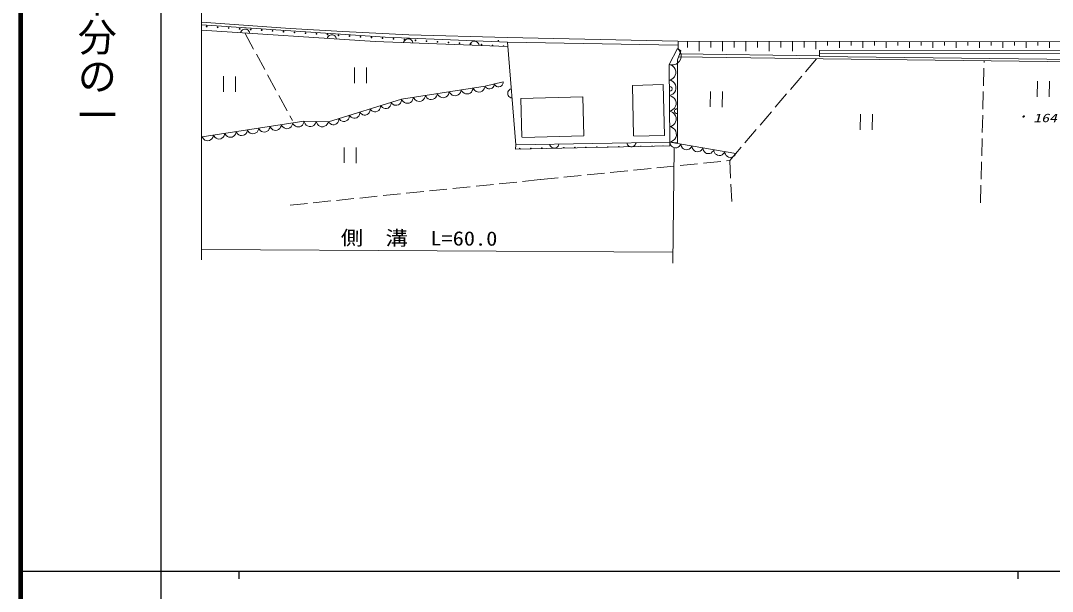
# Model space of a CAD drawing. Units: millimetres, scale not verified. Extents: x 40000 to 680000, y 20000 to 380000.
# Drawn here: x 40000 to 172440, y 202409 to 275593 of the extents above; entities that cross this region are included whole.
import ezdxf
from ezdxf.enums import TextEntityAlignment as Align

# ---------------------------------------------------------------- set-up
doc = ezdxf.new("R2010")
doc.units = ezdxf.units.MM
doc.header["$LTSCALE"] = 1000
doc.linetypes.add('USER2', pattern=[3, 2.25, -0.75])
for name, color, linetype, lineweight in [('M-TTL', 2, 'Continuous', 140), ('M-TTL-BAND', 7, 'Continuous', 25), ('S-BGD', 1, 'Continuous', 13), ('S-BGD-HTXT', 6, 'Continuous', 13)]:
    doc.layers.add(name, color=color, linetype=linetype, lineweight=lineweight)
doc.styles.add('@ＭＳ ゴシック', font='')
doc.styles.add('ＭＳ ゴシック', font='')
doc.styles.get('@ＭＳ ゴシック').set_extended_font_data('@MS Gothic')
doc.styles.get('ＭＳ ゴシック').set_extended_font_data('MS Gothic')

msp = doc.modelspace()

# ---------------------------------------------------------------- linework, layer by layer
at = {"layer": 'M-TTL'}
msp.add_line((40000, 380000), (40000, 20000), dxfattribs=at)
at = {"layer": 'M-TTL-BAND'}
for p, q in [((58000, 370000), (58000, 20000)), ((40000, 205000), (579000, 205000)), ((68000, 205000), (68000, 204000)), ((168000, 205000), (168000, 204000))]:
    msp.add_line(p, q, dxfattribs=at)
at = {"layer": 'S-BGD'}
for p, q in [((63235, 275404), (74592, 274590)), ((63235, 275056), (86800, 273495)), ((85511, 272906), (63235, 274373)), ((68205, 274045), (68262, 274180)), ((68262, 274180), (68342, 274292)), ((68342, 274292), (68464, 274416)), ((68464, 274416), (68601, 274479)), ((68601, 274479), (68744, 274512)), ((68744, 274512), (68930, 274500)), ((68930, 274500), (69068, 274449)), ((69068, 274449), (69195, 274368)), ((69195, 274368), (69303, 274229)), ((69303, 274229), (69367, 274107)), ((74592, 274590), (81343, 274192)), ((81343, 274192), (89844, 273783)), ((69367, 274107), (69403, 273967)), ((79344, 273312), (79401, 273447)), ((79401, 273447), (79480, 273559)), ((79480, 273559), (79603, 273683)), ((79603, 273683), (79739, 273746)), ((79739, 273746), (79882, 273779)), ((79882, 273779), (80068, 273766)), ((80068, 273766), (80206, 273715)), ((80206, 273715), (80333, 273635)), ((80333, 273635), (80441, 273495)), ((80441, 273495), (80505, 273374)), ((80505, 273374), (80541, 273233)), ((102489, 272298), (85511, 272906)), ((86800, 273495), (102508, 272846)), ((89156, 272775), (89209, 272912)), ((89209, 272912), (89285, 273026)), ((89285, 273026), (89404, 273154)), ((89404, 273154), (89538, 273221)), ((89538, 273221), (89681, 273258)), ((89681, 273258), (89867, 273251)), ((89844, 273783), (102448, 273421)), ((89867, 273251), (90006, 273204)), ((90006, 273204), (90135, 273128)), ((90135, 273128), (90247, 272991)), ((90247, 272991), (90315, 272872)), ((90315, 272872), (90355, 272732)), ((97774, 272722), (97892, 272850)), ((97892, 272850), (98027, 272917)), ((98027, 272917), (98169, 272954)), ((98169, 272954), (98355, 272948)), ((98355, 272948), (98495, 272901)), ((98495, 272901), (98624, 272824)), ((102448, 273421), (124372, 272967)), ((124364, 272467), (102508, 272846)), ((102508, 272846), (103560, 259671)), ((124372, 272967), (175816, 272890)), ((124403, 272931), (124397, 271976)), ((125612, 272897), (125611, 272166)), ((127110, 272897), (127110, 271678)), ((128609, 272897), (128609, 272165)), ((130108, 272897), (130107, 271677)), ((131606, 272897), (131606, 272165)), ((133105, 272896), (133105, 271677)), ((134604, 272896), (134603, 272164)), ((136102, 272896), (136102, 271676)), ((137601, 272896), (137601, 272164)), ((139099, 272895), (139099, 271675)), ((140598, 272895), (140598, 272163)), ((142097, 272895), (142097, 271958)), ((143595, 272895), (143595, 272425)), ((145094, 272894), (145094, 272111)), ((146593, 272894), (146593, 272423)), ((148091, 272894), (148091, 272108)), ((149590, 272894), (149590, 272422)), ((151089, 272894), (151089, 272106)), ((152587, 272893), (152587, 272420)), ((154086, 272893), (154086, 272104)), ((155585, 272893), (155585, 272419)), ((157083, 272893), (157083, 272102)), ((158582, 272892), (158582, 272417)), ((160081, 272892), (160080, 272100)), ((161579, 272892), (161579, 272416)), ((163078, 272892), (163078, 272098)), ((164577, 272892), (164577, 272415)), ((166075, 272891), (166075, 272095)), ((167574, 272891), (167574, 272413)), ((169073, 272891), (169072, 272093)), ((170571, 272891), (170571, 272412)), ((172070, 272890), (172070, 272091)), ((97645, 272472), (97698, 272608)), ((97698, 272608), (97774, 272722)), ((98624, 272824), (98736, 272688)), ((98736, 272688), (98804, 272568)), ((98804, 272568), (98844, 272429)), ((123262, 269970), (124330, 272029)), ((124741, 271705), (124321, 270560)), ((124330, 272029), (124741, 271705)), ((124524, 271824), (124330, 272029)), ((124664, 271601), (124524, 271824)), ((124786, 271283), (124664, 271601)), ((142567, 271771), (142563, 270992)), ((224548, 271518), (142565, 271371)), ((142567, 271771), (224547, 271918)), ((124135, 270027), (124376, 270189)), ((124321, 270560), (124303, 259913)), ((124376, 270189), (124578, 270391)), ((143023, 270687), (124464, 270948)), ((124578, 270391), (124744, 270710)), ((124610, 271346), (142563, 271094)), ((124744, 270710), (124792, 270992)), ((124792, 270992), (124786, 271283)), ((142563, 270992), (210130, 270218)), ((210272, 269916), (143023, 270687)), ((82856, 269596), (82844, 267596)), ((84379, 267587), (84391, 269587)), ((123340, 260010), (123262, 269970)), ((123492, 269892), (123262, 269970)), ((123262, 269970), (123539, 269924)), ((123687, 269779), (123492, 269892)), ((123539, 269924), (123804, 269944)), ((123908, 269587), (123687, 269779)), ((123804, 269944), (124135, 270027)), ((124029, 269368), (123908, 269587)), ((124105, 269135), (124029, 269368)), ((124108, 268826), (124105, 269135)), ((66060, 268454), (66048, 266454)), ((67583, 266444), (67595, 268444)), ((99610, 267210), (101962, 267759)), ((101906, 267482), (101947, 267613)), ((101947, 267613), (101962, 267759)), ((123278, 267978), (123506, 268055)), ((123508, 267900), (123278, 267978)), ((123506, 268055), (123700, 268176)), ((123703, 267787), (123508, 267900)), ((123700, 268176), (123917, 268372)), ((123923, 267595), (123703, 267787)), ((123917, 268372), (124035, 268592)), ((124044, 267376), (123923, 267595)), ((124035, 268592), (124108, 268826)), ((170522, 267823), (170509, 265823)), ((172044, 265813), (172057, 267813)), ((88887, 265536), (99610, 267210)), ((93449, 266067), (93483, 266253)), ((93483, 266253), (93567, 266086)), ((94916, 266143), (94980, 266307)), ((94980, 266307), (95014, 266492)), ((95014, 266492), (95099, 266325)), ((95099, 266325), (95214, 266190)), ((96324, 266191), (96447, 266383)), ((96447, 266383), (96512, 266546)), ((96512, 266546), (96546, 266731)), ((96546, 266731), (96631, 266564)), ((96631, 266564), (96746, 266429)), ((96746, 266429), (96922, 266284)), ((96922, 266284), (97105, 266218)), ((97105, 266218), (97294, 266189)), ((97294, 266189), (97531, 266226)), ((97531, 266226), (97702, 266312)), ((97702, 266312), (97856, 266430)), ((97856, 266430), (97979, 266622)), ((97979, 266622), (98044, 266785)), ((98044, 266785), (98078, 266970)), ((98078, 266970), (98163, 266803)), ((98163, 266803), (98278, 266668)), ((98278, 266668), (98454, 266523)), ((98454, 266523), (98636, 266457)), ((98636, 266457), (98825, 266428)), ((98825, 266428), (99063, 266465)), ((99063, 266465), (99234, 266551)), ((99234, 266551), (99388, 266669)), ((99388, 266669), (99511, 266861)), ((99511, 266861), (99576, 267024)), ((99576, 267024), (99610, 267210)), ((99610, 267210), (99685, 267085)), ((99685, 267085), (99783, 266986)), ((99783, 266986), (99927, 266884)), ((99927, 266884), (100073, 266843)), ((100073, 266843), (100222, 266832)), ((100222, 266832), (100404, 266874)), ((100404, 266874), (100532, 266951)), ((100532, 266951), (100645, 267051)), ((100645, 267051), (100729, 267208)), ((100729, 267208), (100770, 267338)), ((100770, 267338), (100786, 267484)), ((100786, 267484), (100861, 267359)), ((100861, 267359), (100959, 267261)), ((100959, 267261), (101104, 267159)), ((101104, 267159), (101250, 267118)), ((101250, 267118), (101398, 267106)), ((101398, 267106), (101580, 267149)), ((101580, 267149), (101708, 267225)), ((101708, 267225), (101821, 267326)), ((101821, 267326), (101906, 267482)), ((102527, 266311), (102558, 266455)), ((102542, 266126), (102527, 266311)), ((102558, 266455), (102619, 266593)), ((102619, 266593), (102741, 266720)), ((102741, 266720), (102852, 266801)), ((102852, 266801), (102986, 266857)), ((122499, 267397), (118525, 267298)), ((118525, 267298), (118686, 260802)), ((122661, 260875), (122499, 267397)), ((123715, 266184), (123933, 266380)), ((123933, 266380), (124051, 266600)), ((124121, 267143), (124044, 267376)), ((124051, 266600), (124123, 266834)), ((124123, 266834), (124121, 267143)), ((128541, 266522), (128529, 264522)), ((130064, 264512), (130076, 266512)), ((79520, 262633), (88887, 265536)), ((87507, 264796), (87543, 264951)), ((87543, 264951), (87549, 265121)), ((87549, 265121), (87647, 264983)), ((87647, 264983), (87768, 264877)), ((88496, 264799), (88638, 264898)), ((88638, 264898), (88760, 265024)), ((88760, 265024), (88845, 265211)), ((88845, 265211), (88881, 265365)), ((88881, 265365), (88887, 265536)), ((88887, 265536), (88972, 265369)), ((88972, 265369), (89087, 265234)), ((89087, 265234), (89263, 265089)), ((89263, 265089), (89446, 265023)), ((89446, 265023), (89635, 264994)), ((89635, 264994), (89872, 265031)), ((89872, 265031), (90043, 265116)), ((90043, 265116), (90197, 265234)), ((90197, 265234), (90320, 265426)), ((90320, 265426), (90385, 265589)), ((90385, 265589), (90419, 265775)), ((90419, 265775), (90504, 265608)), ((90504, 265608), (90619, 265473)), ((90619, 265473), (90795, 265328)), ((90795, 265328), (90978, 265262)), ((90978, 265262), (91167, 265233)), ((91167, 265233), (91404, 265270)), ((91404, 265270), (91575, 265355)), ((91575, 265355), (91729, 265474)), ((91729, 265474), (91852, 265665)), ((91852, 265665), (91917, 265828)), ((91917, 265828), (91951, 266014)), ((91951, 266014), (92036, 265847)), ((92036, 265847), (92151, 265712)), ((92151, 265712), (92327, 265567)), ((92327, 265567), (92509, 265501)), ((92509, 265501), (92698, 265472)), ((92698, 265472), (92936, 265509)), ((92936, 265509), (93107, 265594)), ((93107, 265594), (93261, 265713)), ((93261, 265713), (93384, 265904)), ((93384, 265904), (93449, 266067)), ((93567, 266086), (93683, 265951)), ((93683, 265951), (93858, 265806)), ((93858, 265806), (94041, 265740)), ((94041, 265740), (94230, 265711)), ((94230, 265711), (94468, 265748)), ((94468, 265748), (94639, 265833)), ((94639, 265833), (94793, 265952)), ((94793, 265952), (94916, 266143)), ((95214, 266190), (95390, 266045)), ((95390, 266045), (95573, 265979)), ((95573, 265979), (95762, 265950)), ((95762, 265950), (95999, 265987)), ((95999, 265987), (96170, 266073)), ((96170, 266073), (96324, 266191)), ((102595, 265989), (102542, 266126)), ((102677, 265863), (102595, 265989)), ((102818, 265760), (102677, 265863)), ((102940, 265697), (102818, 265760)), ((103081, 265660), (102940, 265697)), ((112179, 265827), (104218, 265609)), ((104218, 265609), (104354, 260645)), ((112316, 260813), (112179, 265827)), ((123293, 265986), (123522, 266063)), ((123523, 265908), (123293, 265986)), ((123522, 266063), (123715, 266184)), ((123718, 265795), (123523, 265908)), ((123939, 265603), (123718, 265795)), ((124060, 265385), (123939, 265603)), ((124136, 265151), (124060, 265385)), ((124139, 264842), (124136, 265151)), ((83492, 263552), (83529, 263706)), ((83529, 263706), (83535, 263877)), ((83535, 263877), (83632, 263739)), ((83632, 263739), (83753, 263633)), ((83753, 263633), (83929, 263526)), ((84482, 263554), (84623, 263653)), ((84623, 263653), (84746, 263779)), ((84746, 263779), (84830, 263967)), ((84830, 263967), (84867, 264121)), ((84867, 264121), (84873, 264292)), ((84873, 264292), (84971, 264153)), ((84971, 264153), (85091, 264048)), ((85091, 264048), (85267, 263941)), ((85267, 263941), (85440, 263906)), ((85440, 263906), (85612, 263905)), ((85612, 263905), (85820, 263969)), ((85820, 263969), (85961, 264068)), ((85961, 264068), (86084, 264194)), ((86084, 264194), (86169, 264382)), ((86169, 264382), (86205, 264536)), ((86205, 264536), (86211, 264706)), ((86211, 264706), (86309, 264568)), ((86309, 264568), (86430, 264463)), ((86430, 264463), (86606, 264356)), ((86606, 264356), (86778, 264321)), ((86778, 264321), (86951, 264320)), ((86951, 264320), (87158, 264384)), ((87158, 264384), (87300, 264483)), ((87300, 264483), (87422, 264609)), ((87422, 264609), (87507, 264796)), ((87768, 264877), (87944, 264771)), ((87944, 264771), (88116, 264736)), ((88116, 264736), (88289, 264734)), ((88289, 264734), (88496, 264799)), ((123309, 263994), (123537, 264071)), ((123539, 263916), (123309, 263994)), ((123537, 264071), (123731, 264192)), ((123734, 263803), (123539, 263916)), ((123731, 264192), (123948, 264388)), ((123954, 263611), (123734, 263803)), ((123948, 264388), (124066, 264608)), ((124075, 263393), (123954, 263611)), ((124066, 264608), (124139, 264842)), ((147800, 263607), (147788, 261607)), ((149323, 261598), (149335, 263598)), ((63299, 260710), (76373, 262699)), ((73435, 262081), (73467, 262257)), ((73467, 262257), (73547, 262098)), ((74825, 262147), (74887, 262302)), ((74887, 262302), (74920, 262478)), ((74920, 262478), (75000, 262319)), ((75000, 262319), (75109, 262191)), ((76161, 262187), (76278, 262368)), ((76278, 262368), (76340, 262523)), ((76340, 262523), (76373, 262699)), ((76373, 262699), (79520, 262633)), ((76373, 262699), (76428, 262516)), ((76428, 262516), (76519, 262361)), ((76519, 262361), (76669, 262185)), ((77629, 262165), (77786, 262334)), ((77786, 262334), (77880, 262486)), ((77880, 262486), (77946, 262666)), ((77946, 262666), (78002, 262483)), ((78002, 262483), (78093, 262328)), ((78093, 262328), (78243, 262152)), ((79203, 262132), (79360, 262301)), ((79360, 262301), (79453, 262453)), ((79453, 262453), (79520, 262633)), ((79520, 262633), (79618, 262494)), ((79618, 262494), (79739, 262389)), ((79739, 262389), (79915, 262282)), ((79915, 262282), (80087, 262247)), ((80087, 262247), (80260, 262246)), ((80260, 262246), (80467, 262310)), ((80467, 262310), (80609, 262409)), ((80609, 262409), (80731, 262535)), ((80731, 262535), (80816, 262723)), ((80816, 262723), (80852, 262877)), ((80852, 262877), (80858, 263047)), ((80858, 263047), (80956, 262909)), ((80956, 262909), (81077, 262803)), ((81077, 262803), (81253, 262697)), ((81253, 262697), (81425, 262662)), ((81425, 262662), (81598, 262661)), ((81598, 262661), (81805, 262725)), ((81805, 262725), (81947, 262824)), ((81947, 262824), (82069, 262950)), ((82069, 262950), (82154, 263137)), ((82154, 263137), (82191, 263292)), ((82191, 263292), (82196, 263462)), ((82196, 263462), (82294, 263324)), ((82294, 263324), (82415, 263218)), ((82415, 263218), (82591, 263111)), ((82591, 263111), (82763, 263077)), ((82763, 263077), (82936, 263075)), ((82936, 263075), (83143, 263140)), ((83143, 263140), (83285, 263239)), ((83285, 263239), (83407, 263364)), ((83407, 263364), (83492, 263552)), ((83929, 263526), (84101, 263492)), ((84101, 263492), (84274, 263490)), ((84274, 263490), (84482, 263554)), ((123746, 262200), (123964, 262396)), ((123964, 262396), (124082, 262616)), ((124152, 263159), (124075, 263393)), ((124082, 262616), (124154, 262850)), ((124154, 262850), (124152, 263159)), ((64719, 260755), (64752, 260931)), ((64752, 260931), (64832, 260772)), ((66110, 260822), (66172, 260976)), ((66172, 260976), (66205, 261152)), ((66205, 261152), (66284, 260993)), ((66284, 260993), (66393, 260865)), ((67445, 260862), (67562, 261043)), ((67562, 261043), (67624, 261197)), ((67624, 261197), (67657, 261373)), ((67657, 261373), (67737, 261214)), ((67737, 261214), (67846, 261086)), ((67846, 261086), (68012, 260948)), ((68012, 260948), (68185, 260885)), ((68589, 260891), (68751, 260971)), ((68751, 260971), (68898, 261082)), ((68898, 261082), (69015, 261264)), ((69015, 261264), (69077, 261418)), ((69077, 261418), (69110, 261594)), ((69110, 261594), (69190, 261435)), ((69190, 261435), (69298, 261307)), ((69298, 261307), (69464, 261169)), ((69464, 261169), (69637, 261106)), ((69637, 261106), (69816, 261077)), ((69816, 261077), (70041, 261111)), ((70041, 261111), (70204, 261192)), ((70204, 261192), (70350, 261303)), ((70350, 261303), (70468, 261485)), ((70468, 261485), (70530, 261639)), ((70530, 261639), (70562, 261815)), ((70562, 261815), (70642, 261656)), ((70642, 261656), (70751, 261528)), ((70751, 261528), (70917, 261390)), ((70917, 261390), (71090, 261327)), ((71090, 261327), (71269, 261298)), ((71269, 261298), (71494, 261332)), ((71494, 261332), (71656, 261413)), ((71656, 261413), (71803, 261524)), ((71803, 261524), (71920, 261706)), ((71920, 261706), (71982, 261860)), ((71982, 261860), (72015, 262036)), ((72015, 262036), (72095, 261877)), ((72095, 261877), (72203, 261749)), ((72203, 261749), (72369, 261610)), ((72369, 261610), (72542, 261548)), ((72542, 261548), (72721, 261519)), ((72721, 261519), (72947, 261553)), ((72947, 261553), (73109, 261634)), ((73109, 261634), (73255, 261745)), ((73255, 261745), (73373, 261927)), ((73373, 261927), (73435, 262081)), ((73547, 262098), (73656, 261970)), ((73656, 261970), (73822, 261831)), ((73822, 261831), (73995, 261769)), ((73995, 261769), (74174, 261740)), ((74174, 261740), (74399, 261774)), ((74399, 261774), (74562, 261855)), ((74562, 261855), (74708, 261966)), ((74708, 261966), (74825, 262147)), ((75109, 262191), (75275, 262052)), ((75275, 262052), (75448, 261989)), ((75448, 261989), (75627, 261961)), ((75627, 261961), (75852, 261995)), ((75852, 261995), (76014, 262076)), ((76014, 262076), (76161, 262187)), ((76669, 262185), (76840, 262087)), ((76840, 262087), (77024, 262024)), ((77024, 262024), (77268, 262019)), ((77268, 262019), (77454, 262074)), ((77454, 262074), (77629, 262165)), ((78243, 262152), (78414, 262054)), ((78414, 262054), (78597, 261991)), ((78597, 261991), (78841, 261986)), ((78841, 261986), (79027, 262041)), ((79027, 262041), (79203, 262132)), ((123324, 262002), (123553, 262079)), ((123554, 261924), (123324, 262002)), ((123553, 262079), (123746, 262200)), ((123749, 261811), (123554, 261924)), ((123970, 261619), (123749, 261811)), ((124091, 261401), (123970, 261619)), ((124167, 261167), (124091, 261401)), ((124170, 260859), (124167, 261167)), ((63299, 260710), (63379, 260552)), ((63379, 260552), (63488, 260423)), ((63488, 260423), (63654, 260285)), ((63654, 260285), (63827, 260222)), ((63827, 260222), (64006, 260194)), ((64006, 260194), (64231, 260228)), ((64231, 260228), (64393, 260308)), ((64393, 260308), (64540, 260420)), ((64540, 260420), (64657, 260601)), ((64657, 260601), (64719, 260755)), ((64832, 260772), (64940, 260644)), ((64940, 260644), (65106, 260506)), ((65106, 260506), (65279, 260443)), ((65279, 260443), (65458, 260414)), ((65458, 260414), (65684, 260449)), ((65684, 260449), (65846, 260529)), ((65846, 260529), (65993, 260641)), ((65993, 260641), (66110, 260822)), ((66393, 260865), (66559, 260727)), ((66559, 260727), (66732, 260664)), ((66732, 260664), (66911, 260635)), ((66911, 260635), (67136, 260670)), ((67136, 260670), (67299, 260750)), ((67299, 260750), (67445, 260862)), ((68185, 260885), (68364, 260856)), ((68364, 260856), (68589, 260891)), ((103560, 259671), (103508, 259121)), ((103560, 259671), (123340, 260010)), ((104402, 260596), (112316, 260813)), ((107952, 259608), (107905, 259746)), ((108026, 259493), (107952, 259608)), ((109059, 259627), (108989, 259509)), ((109105, 259766), (109059, 259627)), ((117842, 259778), (117795, 259915)), ((117916, 259662), (117842, 259778)), ((118035, 259532), (117916, 259662)), ((118735, 260777), (122661, 260875)), ((118879, 259679), (118767, 259545)), ((118949, 259797), (118879, 259679)), ((118995, 259936), (118949, 259797)), ((123340, 260010), (123337, 259552)), ((123340, 260010), (123568, 260087)), ((124303, 259913), (123340, 260010)), ((123340, 260010), (131797, 258537)), ((123340, 260010), (123364, 259839)), ((123364, 259839), (123425, 259687)), ((123425, 259687), (123535, 259508)), ((123568, 260087), (123762, 260208)), ((123762, 260208), (123979, 260404)), ((123979, 260404), (124097, 260624)), ((124097, 260624), (124170, 260859)), ((124560, 259489), (124665, 259613)), ((124665, 259613), (124749, 259765)), ((124749, 259765), (124774, 259594)), ((124774, 259594), (124835, 259441)), ((81551, 259344), (81539, 257344)), ((83073, 257335), (83086, 259334)), ((123337, 259552), (103508, 259121)), ((108145, 259363), (108026, 259493)), ((108279, 259293), (108145, 259363)), ((108420, 259253), (108279, 259293)), ((108606, 259257), (108420, 259253)), ((108747, 259301), (108606, 259257)), ((108877, 259375), (108747, 259301)), ((108989, 259509), (108877, 259375)), ((118169, 259463), (118035, 259532)), ((118310, 259423), (118169, 259463)), ((118496, 259426), (118310, 259423)), ((118637, 259471), (118496, 259426)), ((118767, 259545), (118637, 259471)), ((123535, 259508), (123676, 259396)), ((123676, 259396), (123832, 259315)), ((123832, 259315), (124051, 259277)), ((124051, 259277), (124226, 259301)), ((124226, 259301), (124395, 259358)), ((124395, 259358), (124560, 259489)), ((124835, 259441), (124945, 259262)), ((124945, 259262), (125085, 259151)), ((125085, 259151), (125242, 259069)), ((125242, 259069), (125460, 259031)), ((125460, 259031), (125635, 259055)), ((125635, 259055), (125805, 259113)), ((125805, 259113), (125969, 259244)), ((125969, 259244), (126074, 259367)), ((126074, 259367), (126159, 259519)), ((126159, 259519), (126184, 259348)), ((126184, 259348), (126244, 259196)), ((126244, 259196), (126355, 259017)), ((126355, 259017), (126495, 258905)), ((126495, 258905), (126651, 258823)), ((126651, 258823), (126870, 258785)), ((126870, 258785), (127045, 258809)), ((127045, 258809), (127214, 258867)), ((127214, 258867), (127379, 258998)), ((127379, 258998), (127484, 259121)), ((127484, 259121), (127569, 259274)), ((127569, 259274), (127593, 259102)), ((127593, 259102), (127654, 258950)), ((127654, 258950), (127764, 258771)), ((127764, 258771), (127905, 258660)), ((127905, 258660), (128061, 258578)), ((128061, 258578), (128279, 258540)), ((128279, 258540), (128454, 258564)), ((128454, 258564), (128624, 258621)), ((128624, 258621), (128789, 258752)), ((128789, 258752), (128894, 258876)), ((128894, 258876), (128978, 259028)), ((128978, 259028), (129003, 258857)), ((129003, 258857), (129063, 258704)), ((129063, 258704), (129174, 258525)), ((129174, 258525), (129314, 258414)), ((129314, 258414), (129471, 258332)), ((129471, 258332), (129689, 258294)), ((129689, 258294), (129864, 258318)), ((129864, 258318), (130034, 258376)), ((130034, 258376), (130198, 258507)), ((130198, 258507), (130303, 258630)), ((130303, 258630), (130388, 258782)), ((130388, 258782), (130412, 258611)), ((130412, 258611), (130473, 258459)), ((130473, 258459), (130583, 258280)), ((130583, 258280), (130724, 258168)), ((131443, 258130), (131608, 258261)), ((131608, 258261), (131713, 258384)), ((131713, 258384), (131797, 258537)), ((130724, 258168), (130880, 258087)), ((130880, 258087), (131099, 258048)), ((131099, 258048), (131273, 258072)), ((131273, 258072), (131443, 258130))]:
    msp.add_line(p, q, dxfattribs=at)
at = {"layer": 'S-BGD', "linetype": 'USER2'}
for p, q in [((68831, 273926), (74880, 262779)), ((131022, 257642), (142168, 270687)), ((163211, 252247), (163677, 270423)), ((106741, 255211), (131022, 257642)), ((131022, 257642), (131299, 251996)), ((74585, 251938), (106741, 255211))]:
    msp.add_line(p, q, dxfattribs=at)
at = {"layer": 'S-BGD'}
for centre in [(63878, 274831), (65289, 274739), (66700, 274646), (68111, 274553), (69523, 274460), (70934, 274367), (72345, 274274), (73756, 274181), (75167, 274088), (76578, 273995), (77990, 273902), (79401, 273809), (80812, 273716), (82223, 273623), (83634, 273530), (85045, 273437), (86456, 273345), (87868, 273252), (89279, 273159), (90690, 273066), (92101, 272973), (93512, 272880), (94923, 272787), (96335, 272694), (97746, 272601), (99157, 272508)]:
    msp.add_circle(centre, 49.8, dxfattribs=at)
for centre, radius, start, end in [((101320, 273074), 49.8, 186.70631, 349.92156), ((100568, 272415), 49.8, 282.30408, 253.59744), ((101979, 272322), 49.8, 351.27758, 184.62393), ((123331, 266845), 298, 261.92615, 98.9664), ((124237, 263985), 298, 75.75144, 284.04939), ((104068, 259180), 49.8, 291.10733, 251.3825), ((105482, 259204), 49.8, 307.08452, 235.40531), ((106896, 259228), 49.8, 318.33815, 224.15168), ((108310, 259252), 49.8, 327.81233, 214.6775), ((109724, 259277), 49.8, 336.34064, 206.14919), ((111138, 259301), 49.8, 344.31202, 198.17782), ((112552, 259325), 49.8, 351.95677, 190.53306), ((113966, 259349), 49.8, 359.43707, 183.05277), ((115380, 259374), 49.8, 6.88645, 175.60339), ((116794, 259398), 49.8, 14.43346, 168.05637), ((118208, 259422), 49.8, 22.22284, 160.267), ((119622, 259446), 49.8, 30.44494, 152.04489), ((121036, 259471), 49.8, 39.39416, 143.09567), ((122450, 259495), 49.8, 49.62471, 132.86512)]:
    msp.add_arc(centre, radius, start, end, dxfattribs=at)
at = {"layer": 'S-BGD-HTXT'}
for p, q in [((63224, 244931), (63255, 328455)), ((123884, 259286), (123722, 244504)), ((63225, 246263), (123738, 245897))]:
    msp.add_line(p, q, dxfattribs=at)

# ---------------------------------------------------------------- texts
at = {"layer": 'M-TTL-BAND', "style": '@ＭＳ ゴシック'}
msp.add_text('縮尺千分の一', height=3666, rotation=270, dxfattribs=at).set_placement((49777, 261030), align=Align.MIDDLE_RIGHT)
at = {"layer": 'S-BGD', "style": 'ＭＳ ゴシック', "oblique": 15, "width": 1.35}
msp.add_text('164.5', height=1100, dxfattribs=at).set_placement((170001, 262240), align=Align.BOTTOM_LEFT)
at = {"layer": 'S-BGD', "style": 'ＭＳ ゴシック', "oblique": 15}
msp.add_text('・', height=1100, dxfattribs=at).set_placement((167849, 262387), align=Align.BOTTOM_LEFT)
at = {"layer": 'S-BGD-HTXT', "style": 'ＭＳ ゴシック', "width": 1.15}
msp.add_text('側\u3000溝\u3000L=60.0', height=1833, rotation=359.7, dxfattribs=at).set_placement((81084, 246285), align=Align.BOTTOM_LEFT)

doc.saveas('drawing.dxf')
